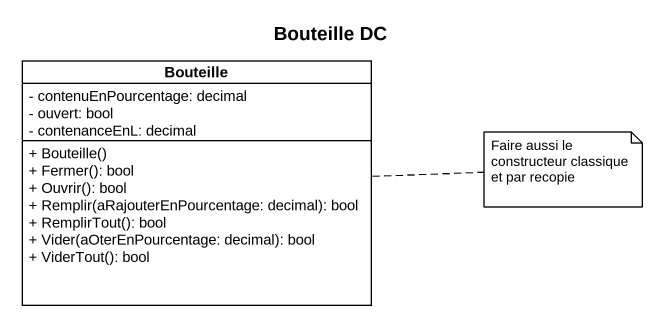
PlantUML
@startuml
title Bouteille DC
hide circle
hide empty members
skinparam classAttributeIconSize 0
class Bouteille {
  - contenuEnPourcentage: decimal
  - ouvert: bool
  - contenanceEnL: decimal
  + Bouteille()
  + Fermer(): bool
  + Ouvrir(): bool
  + Remplir(aRajouterEnPourcentage: decimal): bool
  + RemplirTout(): bool
  + Vider(aOterEnPourcentage: decimal): bool
  + ViderTout(): bool
}
note right of Bouteille : Faire aussi le constructeur classique et par recopie
@enduml
